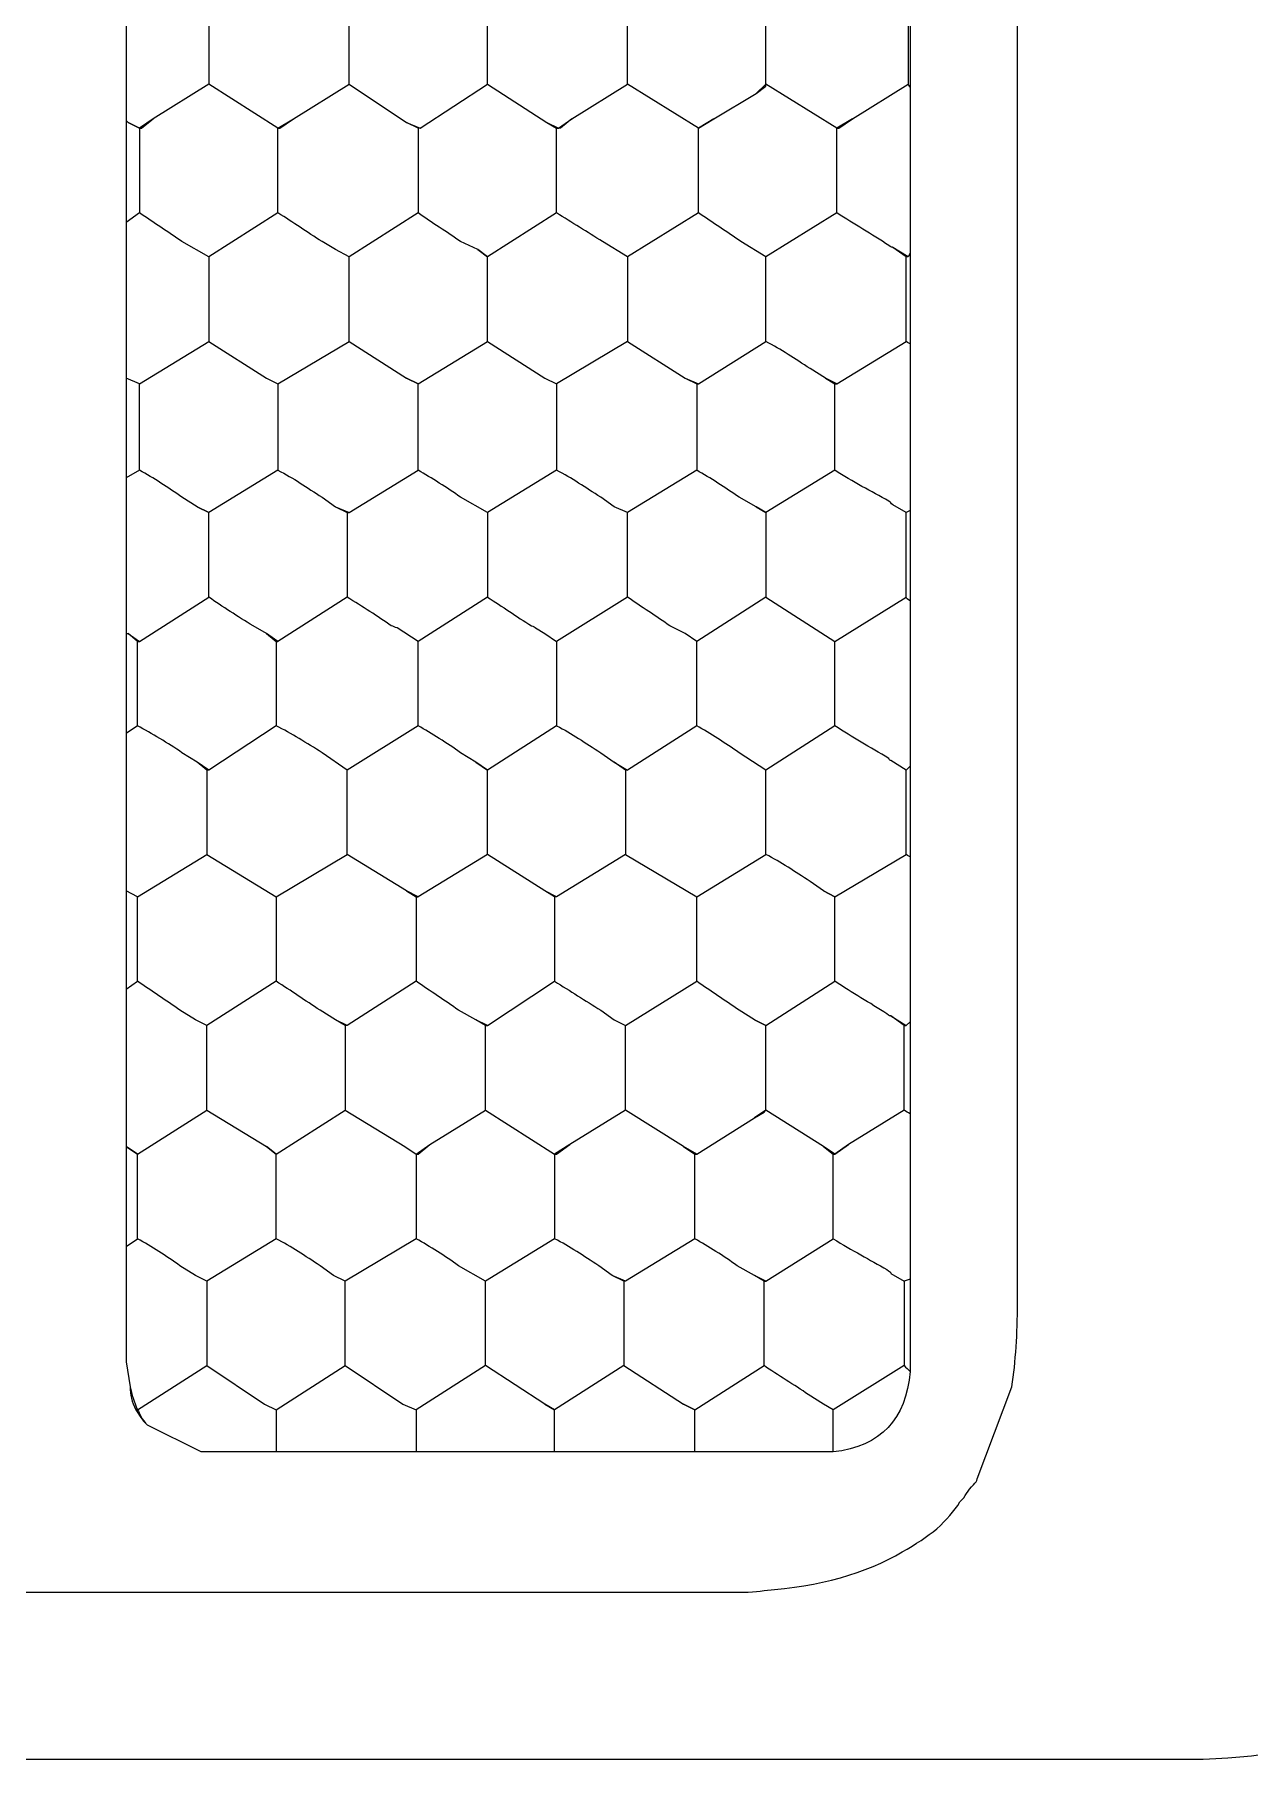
# Model space of a CAD drawing. Header units: metres. Extents: x -47.8 to 47.8, y 0 to 75.9.
# Drawn here: x 19.38 to 25.36, y 28.91 to 37.41 of the extents above; entities that cross this region are included whole.
import ezdxf

# ---------------------------------------------------------------- set-up
doc = ezdxf.new("R2010")
doc.units = ezdxf.units.M
doc.layers.add('ceco.net 240', color=7, linetype='Continuous')

msp = doc.modelspace()

# ---------------------------------------------------------------- linework, layer by layer
at = {"layer": 'ceco.net 240', "lineweight": 18}
for points in [[(20.2374, 37.5788), (20.2374, 37.1629)], [(20.9278, 37.1629), (20.9278, 37.5788)], [(21.6089, 37.1629), (21.6089, 37.5788)], [(22.2993, 37.1629), (22.2993, 37.5788)], [(22.9808, 37.1629), (22.9808, 37.5788)], [(23.6808, 37.5788), (23.6808, 37.1629)], [(20.2374, 37.1629), (19.9625, 36.9922)], [(20.5778, 36.945), (20.2374, 37.1629)], [(20.6536, 36.9922), (20.9278, 37.1629)], [(20.9278, 37.1629), (21.2114, 36.9733)], [(21.2779, 36.945), (21.6089, 37.1629)], [(21.6089, 37.1629), (21.9025, 36.9733)], [(22.0254, 36.9922), (22.2993, 37.1629)], [(22.6493, 36.945), (22.2993, 37.1629)], [(22.9808, 37.1629), (22.9336, 37.1157)], [(22.9336, 37.1157), (22.9808, 37.1529), (22.9808, 37.1629)], [(23.3308, 36.945), (22.9808, 37.1629)], [(23.4066, 36.9922), (23.6808, 37.1629)], [(22.7251, 36.9922), (22.9336, 37.1157)], [(19.8399, 36.9733), (19.8302, 36.9831)], [(19.8964, 36.945), (19.8399, 36.9733)], [(19.8399, 36.9733), (19.8964, 36.945)], [(19.8964, 36.945), (19.906, 36.945), (19.9625, 36.9922)], [(19.9625, 36.9922), (19.8964, 36.945)], [(20.5778, 36.945), (20.6536, 36.9922)], [(20.5778, 36.945), (20.5871, 36.945), (20.6536, 36.9922)], [(21.2114, 36.9733), (21.2779, 36.945)], [(21.2682, 36.945), (21.2114, 36.9733)], [(21.9025, 36.9733), (21.959, 36.945)], [(21.9025, 36.9733), (21.9497, 36.945)], [(22.0254, 36.9922), (21.9686, 36.945), (21.959, 36.945)], [(21.959, 36.945), (22.0254, 36.9922)], [(22.7251, 36.9922), (22.6493, 36.945)], [(22.6493, 36.945), (22.6493, 36.945), (22.7251, 36.9922)], [(23.4066, 36.9922), (23.3308, 36.945)], [(23.3308, 36.945), (23.3404, 36.945), (23.4066, 36.9922)], [(19.8964, 36.945), (19.8964, 36.945)], [(19.8964, 36.945), (19.8964, 36.5283)], [(20.5778, 36.5283), (20.5778, 36.945)], [(21.2779, 36.945), (21.2682, 36.945)], [(21.2682, 36.945), (21.2682, 36.5283)], [(21.9497, 36.945), (21.959, 36.945)], [(21.9497, 36.5283), (21.9497, 36.945)], [(22.6493, 36.5283), (22.6493, 36.945)], [(23.3308, 36.5283), (23.3308, 36.945)], [(19.8964, 36.5283), (19.8302, 36.4811)], [(20.5778, 36.5283), (20.2374, 36.3113)], [(21.2682, 36.5283), (20.9278, 36.3113)], [(21.9497, 36.5283), (21.6089, 36.3113)], [(22.6493, 36.5283), (22.2993, 36.3113)], [(23.3308, 36.5283), (22.9808, 36.3113)], [(23.6808, 36.3113), (23.6054, 36.3587)], [(23.6712, 36.3113), (23.6054, 36.3587)], [(20.2374, 36.3113), (20.2374, 35.8948)], [(20.9278, 36.3113), (20.8613, 36.3487)], [(20.9278, 36.3113), (20.8613, 36.3487)], [(20.9278, 36.3113), (20.9278, 36.3113)], [(20.9278, 35.8948), (20.9278, 36.3113)], [(21.5617, 36.3487), (21.6089, 36.3113)], [(21.6089, 36.3113), (21.5617, 36.3487)], [(21.6089, 36.3113), (21.6089, 36.3113)], [(21.6089, 35.8948), (21.6089, 36.3113)], [(22.2993, 36.3113), (22.2993, 35.8948)], [(22.9808, 35.8948), (22.9808, 36.3113)], [(23.6808, 36.3113), (23.6712, 36.3113)], [(23.6712, 35.8948), (23.6712, 36.3113)], [(23.6905, 36.3304), (23.6808, 36.3113)], [(19.8964, 35.6867), (20.2374, 35.8948)], [(20.2374, 35.8948), (20.521, 35.715)], [(20.5778, 35.6867), (20.9278, 35.8948)], [(20.9278, 35.8948), (21.2114, 35.715)], [(21.2682, 35.6867), (21.6089, 35.8948)], [(21.6089, 35.8948), (21.8928, 35.715), (21.9497, 35.6867)], [(22.2993, 35.8948), (21.9497, 35.6867)], [(22.2993, 35.8948), (22.5832, 35.715)], [(22.6493, 35.6867), (22.9808, 35.8948)], [(23.3308, 35.6867), (23.6712, 35.8948)], [(19.8964, 35.6867), (19.8302, 35.715)], [(19.8964, 35.2611), (19.8964, 35.6867)], [(20.521, 35.715), (20.5778, 35.6867)], [(20.521, 35.715), (20.5778, 35.6867)], [(20.5778, 35.6867), (20.5778, 35.2611)], [(20.5778, 35.6867), (20.5778, 35.6867)], [(21.2682, 35.6867), (21.2114, 35.715)], [(21.2114, 35.715), (21.2682, 35.6867)], [(21.2682, 35.6867), (21.2682, 35.6867)], [(21.2682, 35.2611), (21.2682, 35.6867)], [(21.9497, 35.6867), (21.9497, 35.2611)], [(22.5832, 35.715), (22.6493, 35.6867)], [(22.5832, 35.715), (22.6404, 35.6867)], [(22.6404, 35.6867), (22.6404, 35.2611)], [(22.6404, 35.6867), (22.6493, 35.6867)], [(23.2739, 35.715), (23.3211, 35.6867)], [(23.3308, 35.6867), (23.2739, 35.715)], [(23.3211, 35.2611), (23.3211, 35.6867)], [(23.3211, 35.6867), (23.3308, 35.6867)], [(19.8964, 35.2611), (19.8302, 35.223)], [(20.5778, 35.2611), (20.2374, 35.0532)], [(20.9278, 35.0532), (21.2682, 35.2611)], [(21.9497, 35.2611), (21.6089, 35.0532)], [(22.6404, 35.2611), (22.2993, 35.0532)], [(23.3211, 35.2611), (22.9808, 35.0532)], [(23.6712, 35.0532), (23.6054, 35.0904)], [(23.6712, 35.0532), (23.6054, 35.0904)], [(20.2374, 35.0532), (20.1802, 35.0812)], [(20.1802, 35.0812), (20.2374, 35.0532)], [(20.2374, 34.6365), (20.2374, 35.0532)], [(20.2374, 35.0532), (20.2374, 35.0532)], [(20.8613, 35.0812), (20.9278, 35.0532)], [(20.8613, 35.0812), (20.9182, 35.0532)], [(20.9182, 35.0532), (20.9182, 34.6365)], [(20.9182, 35.0532), (20.9278, 35.0532)], [(21.6089, 35.0532), (21.6089, 34.6365)], [(22.2993, 35.0532), (22.2332, 35.0812)], [(22.2993, 35.0532), (22.2332, 35.0812)], [(22.2993, 34.6365), (22.2993, 35.0532)], [(22.2993, 35.0532), (22.2993, 35.0532)], [(22.9808, 35.0532), (22.9336, 35.0812)], [(22.9336, 35.0812), (22.9808, 35.0532)], [(22.9808, 35.0532), (22.9808, 34.6365)], [(22.9808, 35.0532), (22.9808, 35.0532)], [(23.6905, 35.0621), (23.6712, 35.0532)], [(23.6712, 35.0532), (23.6712, 35.0532)], [(23.6712, 34.6365), (23.6712, 35.0532)], [(19.8964, 34.4186), (20.2374, 34.6365)], [(20.9182, 34.6365), (20.5778, 34.4186)], [(21.6089, 34.6365), (21.2682, 34.4186)], [(22.2993, 34.6365), (21.9497, 34.4186)], [(22.9808, 34.6365), (22.6404, 34.4186)], [(22.9808, 34.6365), (23.3211, 34.4186)], [(23.3211, 34.4186), (23.6712, 34.6365)], [(19.8302, 34.4566), (19.8399, 34.4566)], [(19.8867, 34.4186), (19.8399, 34.4566)], [(19.8399, 34.4566), (19.8964, 34.4186)], [(19.8867, 34.4186), (19.8964, 34.4186)], [(19.8867, 34.0027), (19.8867, 34.4186)], [(20.521, 34.4566), (20.5682, 34.4186)], [(20.5778, 34.4186), (20.521, 34.4566)], [(20.5682, 34.4186), (20.5778, 34.4186)], [(20.5682, 34.4186), (20.5682, 34.0027)], [(21.2682, 34.0027), (21.2682, 34.4186)], [(21.8928, 34.4566), (21.9497, 34.4186)], [(21.8928, 34.4566), (21.9497, 34.4186)], [(21.9497, 34.4186), (21.9497, 34.4186)], [(21.9497, 34.4186), (21.9497, 34.0027)], [(22.6404, 34.4186), (22.5832, 34.4566)], [(22.6404, 34.4186), (22.5832, 34.4566)], [(22.6404, 34.0027), (22.6404, 34.4186)], [(22.6404, 34.4186), (22.6404, 34.4186)], [(23.3211, 34.0027), (23.3211, 34.4186)], [(19.8867, 34.0027), (19.8302, 33.9647)], [(20.5682, 34.0027), (20.2374, 33.7848)], [(21.2682, 34.0027), (20.9182, 33.7848)], [(21.9497, 34.0027), (21.6089, 33.7848)], [(22.6404, 34.0027), (22.2993, 33.7848)], [(23.3211, 34.0027), (22.9808, 33.7848)], [(20.2278, 33.7848), (20.1802, 33.8229)], [(20.2374, 33.7848), (20.1802, 33.8229)], [(21.5524, 33.8229), (21.6089, 33.7848)], [(21.6089, 33.7848), (21.5524, 33.8229)], [(22.29, 33.7848), (22.2332, 33.8229)], [(22.2332, 33.8229), (22.2993, 33.7848)], [(20.2278, 33.7848), (20.2278, 33.369)], [(20.2374, 33.7848), (20.2278, 33.7848)], [(20.9182, 33.369), (20.9182, 33.7848)], [(21.6089, 33.7848), (21.6089, 33.7848)], [(21.6089, 33.369), (21.6089, 33.7848)], [(22.29, 33.7848), (22.29, 33.369)], [(22.2993, 33.7848), (22.29, 33.7848)], [(22.9808, 33.369), (22.9808, 33.7848)], [(23.6712, 33.7848), (23.6905, 33.804)], [(23.6712, 33.369), (23.6712, 33.7848)], [(19.8867, 33.1602), (20.2278, 33.369)], [(20.2278, 33.369), (20.5682, 33.1602)], [(20.5682, 33.1602), (20.9182, 33.369)], [(21.2114, 33.1894), (20.9182, 33.369)], [(21.6089, 33.369), (21.2682, 33.1602)], [(21.8928, 33.1894), (21.6089, 33.369)], [(22.29, 33.369), (21.9497, 33.1602)], [(22.29, 33.369), (22.6404, 33.1602)], [(22.6404, 33.1602), (22.9808, 33.369)], [(23.3211, 33.1602), (23.6712, 33.369)], [(19.8867, 33.1602), (19.8302, 33.1894)], [(19.8867, 32.7444), (19.8867, 33.1602)], [(20.5682, 33.1602), (20.5682, 32.7444)], [(21.2114, 33.1894), (21.2589, 33.1602)], [(21.2682, 33.1602), (21.2114, 33.1894)], [(21.2589, 33.1602), (21.2682, 33.1602)], [(21.2589, 33.1602), (21.2589, 32.7444)], [(21.94, 33.1602), (21.8928, 33.1894)], [(21.9497, 33.1602), (21.8928, 33.1894)], [(21.9497, 33.1602), (21.94, 33.1602)], [(21.94, 33.1602), (21.94, 32.7444)], [(22.6404, 32.7444), (22.6404, 33.1602)], [(23.2646, 33.1894), (23.3211, 33.1602)], [(23.3211, 33.1602), (23.2646, 33.1894)], [(23.3211, 33.1602), (23.3211, 33.1602)], [(23.3211, 32.7444), (23.3211, 33.1602)], [(19.8302, 32.7064), (19.8867, 32.7444)], [(20.5682, 32.7444), (20.2278, 32.5265)], [(21.2589, 32.7444), (20.9182, 32.5265)], [(21.6089, 32.5265), (21.94, 32.7444)], [(22.29, 32.5265), (22.6404, 32.7444)], [(22.9808, 32.5265), (23.3211, 32.7444)], [(20.9182, 32.5265), (20.8613, 32.5548)], [(20.9085, 32.5265), (20.8613, 32.5548)], [(21.5996, 32.5265), (21.5524, 32.5548)], [(21.6089, 32.5265), (21.5524, 32.5548)], [(22.9808, 32.5265), (22.9243, 32.5548)], [(22.9243, 32.5548), (22.9808, 32.5265)], [(23.5961, 32.5737), (23.6712, 32.5265)], [(23.6622, 32.5265), (23.5961, 32.5737)], [(23.6712, 32.5265), (23.6905, 32.5456)], [(20.2278, 32.1107), (20.2278, 32.5265)], [(20.9182, 32.5265), (20.9085, 32.5265)], [(20.9085, 32.5265), (20.9085, 32.1107)], [(21.5996, 32.5265), (21.6089, 32.5265)], [(21.5996, 32.1107), (21.5996, 32.5265)], [(22.29, 32.1107), (22.29, 32.5265)], [(22.9808, 32.5265), (22.9808, 32.5265)], [(22.9808, 32.1107), (22.9808, 32.5265)], [(23.6622, 32.5265), (23.6712, 32.5265)], [(23.6622, 32.1107), (23.6622, 32.5265)], [(19.8867, 31.893), (20.2278, 32.1107)], [(20.2278, 32.1107), (20.521, 31.931)], [(20.5682, 31.893), (20.9085, 32.1107)], [(20.9085, 32.1107), (21.2024, 31.931)], [(21.3251, 31.9402), (21.5996, 32.1107)], [(21.5996, 32.1107), (21.94, 31.893)], [(22.29, 32.1107), (22.0158, 31.9402)], [(22.5742, 31.931), (22.29, 32.1107)], [(22.9808, 32.1107), (22.9243, 32.0726)], [(22.9243, 32.0726), (22.9715, 32.1007), (22.9808, 32.1107)], [(23.2646, 31.931), (22.9808, 32.1107)], [(23.6622, 32.1107), (23.3876, 31.9402)], [(22.6404, 31.893), (22.9243, 32.0726)], [(21.2589, 31.893), (21.3251, 31.9402)], [(21.2589, 31.893), (21.2682, 31.893), (21.3251, 31.9402)], [(21.94, 31.893), (21.9497, 31.893), (22.0158, 31.9402)], [(22.0158, 31.9402), (21.94, 31.893)], [(23.3876, 31.9402), (23.3211, 31.893)], [(23.3211, 31.893), (23.3211, 31.893), (23.3876, 31.9402)], [(19.8867, 31.893), (19.8867, 31.893)], [(19.8867, 31.4763), (19.8867, 31.893)], [(20.5682, 31.893), (20.521, 31.931)], [(20.521, 31.931), (20.5682, 31.893)], [(20.5682, 31.893), (20.5682, 31.893)], [(20.5682, 31.4763), (20.5682, 31.893)], [(21.2024, 31.931), (21.2589, 31.893)], [(21.2024, 31.931), (21.2589, 31.893)], [(21.2589, 31.893), (21.2589, 31.893)], [(21.2589, 31.893), (21.2589, 31.4763)], [(21.94, 31.893), (21.94, 31.4763)], [(22.5742, 31.931), (22.6307, 31.893)], [(22.6404, 31.893), (22.5742, 31.931)], [(22.6307, 31.893), (22.6404, 31.893)], [(22.6307, 31.4763), (22.6307, 31.893)], [(23.2646, 31.931), (23.3118, 31.893)], [(23.3211, 31.893), (23.2646, 31.931)], [(23.3118, 31.893), (23.3211, 31.893)], [(23.3118, 31.4763), (23.3118, 31.893)], [(19.8302, 31.4389), (19.8867, 31.4763)], [(20.5682, 31.4763), (20.2278, 31.2684)], [(21.2589, 31.4763), (20.9085, 31.2684)], [(21.94, 31.4763), (21.5996, 31.2684)], [(22.6307, 31.4763), (22.29, 31.2684)], [(22.9808, 31.2684), (23.3118, 31.4763)], [(20.2278, 31.2684), (20.1709, 31.2965)], [(20.2278, 31.2684), (20.1709, 31.2965)], [(20.2278, 31.2684), (20.2278, 31.2684)], [(20.2278, 31.2684), (20.2278, 30.8526)], [(20.9085, 31.2684), (20.852, 31.2965)], [(20.9085, 31.2684), (20.852, 31.2965)], [(20.9085, 31.2684), (20.9085, 31.2684)], [(20.9085, 30.8526), (20.9085, 31.2684)], [(21.5996, 30.8526), (21.5996, 31.2684)], [(22.29, 31.2684), (22.2242, 31.2965)], [(22.2807, 31.2684), (22.2242, 31.2965)], [(22.29, 31.2684), (22.2807, 31.2684)], [(22.2807, 31.2684), (22.2807, 30.8526)], [(22.9715, 31.2684), (22.9243, 31.2965)], [(22.9808, 31.2684), (22.9243, 31.2965)], [(22.9715, 31.2684), (22.9808, 31.2684)], [(22.9715, 30.8526), (22.9715, 31.2684)], [(23.6905, 31.2773), (23.6622, 31.2684)], [(23.6622, 31.2684), (23.6622, 30.8526)], [(19.8867, 30.6347), (20.2278, 30.8526)], [(20.2278, 30.8526), (20.5113, 30.6627)], [(20.5682, 30.6347), (20.9085, 30.8526)], [(20.9085, 30.8526), (21.1928, 30.6627), (21.2589, 30.6347)], [(21.5996, 30.8526), (21.2589, 30.6347)], [(21.8928, 30.6627), (21.5996, 30.8526)], [(22.2807, 30.8526), (21.94, 30.6347)], [(22.2807, 30.8526), (22.5742, 30.6627)], [(22.6307, 30.6347), (22.9715, 30.8526)], [(23.6622, 30.8526), (23.3118, 30.6347)], [(19.8867, 30.6347), (19.8778, 30.6347)], [(19.8778, 30.6347), (19.8867, 30.6347)], [(20.5113, 30.6627), (20.5682, 30.6347)], [(20.5113, 30.6627), (20.5682, 30.6347)], [(20.5682, 30.6347), (20.5682, 30.4267)], [(20.5682, 30.6347), (20.5682, 30.6347)], [(21.2589, 30.6347), (21.2589, 30.4267)], [(21.8928, 30.6627), (21.94, 30.6347)], [(21.94, 30.6347), (21.8928, 30.6627)], [(21.94, 30.4267), (21.94, 30.6347)], [(21.94, 30.6347), (21.94, 30.6347)], [(22.5742, 30.6627), (22.6307, 30.6347)], [(22.6307, 30.6347), (22.5742, 30.6627)], [(22.6307, 30.4267), (22.6307, 30.6347)], [(22.6307, 30.6347), (22.6307, 30.6347)], [(23.3118, 30.4267), (23.3118, 30.6347)]]:
    msp.add_lwpolyline(points, dxfattribs=at)
for points, knots in [([(18.6189, 29.7358), (18.6189, 29.7358), (22.8009, 29.7358), (22.8009, 29.7358), (22.8674, 29.7358), (22.9243, 29.7358), (22.9715, 29.745), (23.246, 29.7639), (23.4727, 29.8302), (23.6526, 29.9346), (23.7191, 29.972), (23.7756, 30.0101), (23.8227, 30.0481), (23.8699, 30.0953), (23.9078, 30.1334), (23.9364, 30.1806), (23.965, 30.2088), (23.974, 30.2369), (24.0026, 30.2652), (24.0122, 30.2752), (24.0215, 30.2841), (24.0215, 30.2941), (24.0215, 30.2941), (24.1921, 30.7482), (24.1921, 30.7482), (24.211, 30.8706), (24.22, 31.0131), (24.22, 31.1549), (24.22, 31.1549), (24.22, 43.3119), (24.22, 43.3119), (24.22, 43.331), (24.22, 43.3409), (24.22, 43.36), (24.22, 43.36), (24.1921, 43.6814), (24.1921, 43.6814), (24.1921, 43.6905), (24.1921, 43.6905), (24.1921, 43.6905), (24.1921, 43.7003), (24.1921, 43.7095), (24.1921, 43.7095), (24.1921, 43.7195), (24.1921, 43.7195), (24.1921, 43.7195), (24.1824, 43.7286), (24.1824, 43.7377), (24.1824, 43.7377), (24.1728, 43.7758), (24.1635, 43.8139), (24.1635, 43.8519), (24.1538, 43.8519), (24.1538, 43.8611), (24.1538, 43.8611), (24.1538, 43.8702), (24.1538, 43.8802), (24.1538, 43.8802), (24.1445, 43.8893), (24.1445, 43.8991), (24.1445, 43.8991), (24.1445, 43.9083), (24.1445, 43.9083), (24.1445, 43.9083), (24.1352, 43.9274), (24.1256, 43.9274), (24.1256, 43.9463), (24.1163, 43.9937), (24.097, 44.0318), (24.0687, 44.069), (24.0594, 44.0972), (24.0498, 44.1162), (24.0312, 44.1453), (23.9171, 44.3532), (23.7377, 44.5139), (23.501, 44.6083), (23.3594, 44.6655), (23.2078, 44.7027), (23.028, 44.7218), (23.0187, 44.7218), (23.009, 44.7218), (22.9904, 44.7218), (22.9336, 44.7218), (22.8674, 44.7218), (22.8009, 44.7218), (22.8009, 44.7218), (18.6189, 44.7218), (18.6189, 44.7218)], [0, 0, 0, 0, 1, 1, 1, 2, 2, 2, 3, 3, 3, 4, 4, 4, 5, 5, 5, 6, 6, 6, 7, 7, 7, 8, 8, 8, 9, 9, 9, 10, 10, 10, 11, 11, 11, 12, 12, 12, 13, 13, 13, 14, 14, 14, 15, 15, 15, 16, 16, 16, 17, 17, 17, 18, 18, 18, 19, 19, 19, 20, 20, 20, 21, 21, 21, 22, 22, 22, 23, 23, 23, 24, 24, 24, 25, 25, 25, 26, 26, 26, 27, 27, 27, 28, 28, 28, 29, 29, 29, 29]), ([(20.2939, 43.6714), (20.2939, 43.6714), (20.9468, 43.6714), (20.9468, 43.6714), (20.9468, 43.6714), (21.6282, 43.6714), (21.6282, 43.6714), (21.6282, 43.6714), (22.3186, 43.6714), (22.3186, 43.6714), (22.3186, 43.6714), (23.009, 43.6714), (23.009, 43.6714), (23.009, 43.6714), (23.2174, 43.6714), (23.2174, 43.6714), (23.4445, 43.6714), (23.5864, 43.596), (23.6433, 43.4352), (23.6808, 43.3691), (23.6905, 43.2937), (23.6905, 43.1984), (23.6905, 43.1984), (23.6905, 42.631), (23.6905, 42.631), (23.6905, 42.631), (23.6905, 42.2052), (23.6905, 42.2052), (23.6905, 42.2052), (23.6905, 41.3635), (23.6905, 41.3635), (23.6905, 41.3635), (23.6905, 40.9377), (23.6905, 40.9377), (23.6905, 40.9377), (23.6905, 40.0954), (23.6905, 40.0954), (23.6905, 40.0954), (23.6905, 39.6696), (23.6905, 39.6696), (23.6905, 39.6696), (23.6905, 38.8471), (23.6905, 38.8471), (23.6905, 38.8471), (23.6905, 38.4113), (23.6905, 38.4113), (23.6905, 38.4113), (23.6905, 37.5887), (23.6905, 37.5887), (23.6905, 37.5887), (23.6905, 37.144), (23.6905, 37.144), (23.6905, 37.144), (23.6905, 36.3304), (23.6905, 36.3304), (23.6905, 36.3304), (23.6905, 35.8857), (23.6905, 35.8857), (23.6905, 35.8857), (23.6905, 35.0621), (23.6905, 35.0621), (23.6905, 35.0621), (23.6905, 34.6174), (23.6905, 34.6174), (23.6905, 34.6174), (23.6905, 33.804), (23.6905, 33.804), (23.6905, 33.804), (23.6905, 33.359), (23.6905, 33.359), (23.6905, 33.359), (23.6905, 32.5456), (23.6905, 32.5456), (23.6905, 32.5456), (23.6905, 32.0918), (23.6905, 32.0918), (23.6905, 32.0918), (23.6905, 31.2773), (23.6905, 31.2773), (23.6905, 31.2773), (23.6905, 30.8998), (23.6905, 30.8998), (23.6905, 30.8706), (23.6905, 30.8526), (23.6905, 30.8234), (23.6712, 30.5875), (23.5482, 30.4548), (23.3118, 30.4267), (23.2836, 30.4267), (23.255, 30.4267), (23.2174, 30.4267), (23.2174, 30.4267), (22.6307, 30.4267), (22.6307, 30.4267), (22.6307, 30.4267), (21.94, 30.4267), (21.94, 30.4267), (21.94, 30.4267), (21.2589, 30.4267), (21.2589, 30.4267), (21.2589, 30.4267), (20.5682, 30.4267), (20.5682, 30.4267), (20.5682, 30.4267), (20.3036, 30.4267), (20.3036, 30.4267), (20.2939, 30.4267), (20.2939, 30.4267), (20.2939, 30.4267), (20.2846, 30.4267), (20.2846, 30.4267), (20.2846, 30.4267), (20.2846, 30.4267), (20.2846, 30.4267), (20.275, 30.4267), (20.275, 30.4267), (20.275, 30.4267), (20.2653, 30.4267), (20.2374, 30.4267), (20.2278, 30.4267), (20.1992, 30.4267), (20.1992, 30.4267), (20.1992, 30.4267), (20.1992, 30.4267), (20.1992, 30.4267), (19.9346, 30.5583), (19.9346, 30.5583)], [0, 0, 0, 0, 1, 1, 1, 2, 2, 2, 3, 3, 3, 4, 4, 4, 5, 5, 5, 6, 6, 6, 7, 7, 7, 8, 8, 8, 9, 9, 9, 10, 10, 10, 11, 11, 11, 12, 12, 12, 13, 13, 13, 14, 14, 14, 15, 15, 15, 16, 16, 16, 17, 17, 17, 18, 18, 18, 19, 19, 19, 20, 20, 20, 21, 21, 21, 22, 22, 22, 23, 23, 23, 24, 24, 24, 25, 25, 25, 26, 26, 26, 27, 27, 27, 28, 28, 28, 29, 29, 29, 30, 30, 30, 31, 31, 31, 32, 32, 32, 33, 33, 33, 34, 34, 34, 35, 35, 35, 36, 36, 36, 37, 37, 37, 38, 38, 38, 39, 39, 39, 40, 40, 40, 41, 41, 41, 42, 42, 42, 42]), ([(20.152, 43.6531), (20.152, 43.6531), (19.9346, 43.5298), (19.9346, 43.5298), (19.9346, 43.5298), (19.9346, 43.5298), (19.925, 43.5207), (19.9157, 43.5207), (19.9157, 43.5207), (19.9157, 43.5107), (19.8867, 43.4544), (19.8588, 43.3972), (19.8492, 43.3219), (19.8399, 43.3219), (19.8399, 43.3119), (19.8399, 43.3119), (19.8399, 43.3119), (19.8399, 43.3028), (19.8399, 43.2937), (19.8399, 43.2647), (19.8302, 43.2365), (19.8302, 43.1984), (19.8302, 43.1984), (19.8302, 42.7917), (19.8302, 42.7917), (19.8302, 42.7917), (19.8302, 42.0353), (19.8302, 42.0353), (19.8302, 42.0353), (19.8302, 41.5243), (19.8302, 41.5243), (19.8302, 41.5243), (19.8302, 40.7772), (19.8302, 40.7772), (19.8302, 40.7772), (19.8302, 40.2659), (19.8302, 40.2659), (19.8302, 40.2659), (19.8302, 39.5089), (19.8302, 39.5089), (19.8302, 39.5089), (19.8302, 39.0078), (19.8302, 39.0078), (19.8302, 39.0078), (19.8302, 38.2506), (19.8302, 38.2506), (19.8302, 38.2506), (19.8302, 37.7495), (19.8302, 37.7495), (19.8302, 37.7495), (19.8302, 36.9831), (19.8302, 36.9831), (19.8302, 36.9831), (19.8302, 36.4811), (19.8302, 36.4811), (19.8302, 36.4811), (19.8302, 35.715), (19.8302, 35.715), (19.8302, 35.715), (19.8302, 35.223), (19.8302, 35.223), (19.8302, 35.223), (19.8302, 34.4566), (19.8302, 34.4566), (19.8302, 34.4566), (19.8302, 33.9647), (19.8302, 33.9647), (19.8302, 33.9647), (19.8302, 33.1894), (19.8302, 33.1894), (19.8302, 33.1894), (19.8302, 32.7064), (19.8302, 32.7064), (19.8302, 32.7064), (19.8302, 31.931), (19.8302, 31.931), (19.8302, 31.931), (19.8302, 31.4389), (19.8302, 31.4389), (19.8302, 31.4389), (19.8302, 30.8998), (19.8302, 30.8998), (19.8302, 30.8898), (19.8302, 30.8806), (19.8302, 30.8706), (19.8302, 30.8706), (19.8302, 30.8706), (19.8302, 30.8706), (19.8302, 30.8706), (19.8492, 30.7482), (19.8492, 30.7482)], [0, 0, 0, 0, 1, 1, 1, 2, 2, 2, 3, 3, 3, 4, 4, 4, 5, 5, 5, 6, 6, 6, 7, 7, 7, 8, 8, 8, 9, 9, 9, 10, 10, 10, 11, 11, 11, 12, 12, 12, 13, 13, 13, 14, 14, 14, 15, 15, 15, 16, 16, 16, 17, 17, 17, 18, 18, 18, 19, 19, 19, 20, 20, 20, 21, 21, 21, 22, 22, 22, 23, 23, 23, 24, 24, 24, 25, 25, 25, 26, 26, 26, 27, 27, 27, 28, 28, 28, 29, 29, 29, 30, 30, 30, 30]), ([(20.2374, 36.3113), (20.2374, 36.3113), (20.1048, 36.3868), (20.1048, 36.3868), (20.0383, 36.434), (19.9625, 36.4811), (19.8964, 36.5283)], [0, 0, 0, 0, 1, 1, 1, 2, 2, 2, 2]), ([(20.8613, 36.3487), (20.8613, 36.3487), (20.7952, 36.3868), (20.7952, 36.3868), (20.7198, 36.434), (20.6536, 36.4811), (20.5778, 36.5283)], [0, 0, 0, 0, 1, 1, 1, 2, 2, 2, 2]), ([(21.5617, 36.3487), (21.5617, 36.3487), (21.4766, 36.3868), (21.4766, 36.3868), (21.4101, 36.434), (21.3344, 36.4811), (21.2682, 36.5283)], [0, 0, 0, 0, 1, 1, 1, 2, 2, 2, 2]), ([(22.2993, 36.3113), (22.2993, 36.3113), (22.1763, 36.3868), (22.1763, 36.3868), (22.1012, 36.434), (22.0254, 36.4811), (21.9497, 36.5283)], [0, 0, 0, 0, 1, 1, 1, 2, 2, 2, 2]), ([(22.9808, 36.3113), (22.9808, 36.3113), (22.8578, 36.3868), (22.8578, 36.3868), (22.7916, 36.434), (22.7158, 36.4811), (22.6493, 36.5283)], [0, 0, 0, 0, 1, 1, 1, 2, 2, 2, 2]), ([(23.6054, 36.3587), (23.6054, 36.3587), (23.5961, 36.3587), (23.5864, 36.3678), (23.501, 36.4248), (23.4162, 36.472), (23.3308, 36.5283)], [0, 0, 0, 0, 1, 1, 1, 2, 2, 2, 2]), ([(23.2739, 35.715), (23.2739, 35.715), (23.1982, 35.7622), (23.1982, 35.7622), (23.1231, 35.8094), (23.0566, 35.8566), (22.9808, 35.8948)], [0, 0, 0, 0, 1, 1, 1, 2, 2, 2, 2]), ([(20.1802, 35.0812), (20.1802, 35.0812), (20.1048, 35.1284), (20.1048, 35.1284), (20.0383, 35.1756), (19.9625, 35.223), (19.8964, 35.2611)], [0, 0, 0, 0, 1, 1, 1, 2, 2, 2, 2]), ([(20.5778, 35.2611), (20.6536, 35.223), (20.7198, 35.1756), (20.7952, 35.1284), (20.7952, 35.1284), (20.8613, 35.0812), (20.8613, 35.0812)], [0, 0, 0, 0, 1, 1, 1, 2, 2, 2, 2]), ([(21.6089, 35.0532), (21.6089, 35.0532), (21.4766, 35.1284), (21.4766, 35.1284), (21.4101, 35.1756), (21.3344, 35.223), (21.2682, 35.2611)], [0, 0, 0, 0, 1, 1, 1, 2, 2, 2, 2]), ([(22.2332, 35.0812), (22.2332, 35.0812), (22.1674, 35.1284), (22.1674, 35.1284), (22.0916, 35.1756), (22.0254, 35.223), (21.9497, 35.2611)], [0, 0, 0, 0, 1, 1, 1, 2, 2, 2, 2]), ([(22.9336, 35.0812), (22.9336, 35.0812), (22.8485, 35.1284), (22.8485, 35.1284), (22.782, 35.1756), (22.7065, 35.223), (22.6404, 35.2611)], [0, 0, 0, 0, 1, 1, 1, 2, 2, 2, 2]), ([(23.6054, 35.0904), (23.5961, 35.1004), (23.5961, 35.1004), (23.5864, 35.1095), (23.501, 35.1567), (23.4066, 35.2039), (23.3211, 35.2611)], [0, 0, 0, 0, 1, 1, 1, 2, 2, 2, 2]), ([(20.521, 34.4566), (20.521, 34.4566), (20.4548, 34.4947), (20.4548, 34.4947), (20.379, 34.5419), (20.3036, 34.5893), (20.2374, 34.6365)], [0, 0, 0, 0, 1, 1, 1, 2, 2, 2, 2]), ([(21.2682, 34.4186), (21.2682, 34.4186), (21.1642, 34.4849), (21.1642, 34.4849), (21.1549, 34.4849), (21.1452, 34.4947), (21.1359, 34.4947), (21.0698, 34.5419), (20.994, 34.5893), (20.9182, 34.6365)], [0, 0, 0, 0, 1, 1, 1, 2, 2, 2, 3, 3, 3, 3]), ([(21.6089, 34.6365), (21.6844, 34.5893), (21.7509, 34.5419), (21.8267, 34.4947), (21.836, 34.4947), (21.8456, 34.4849), (21.8456, 34.4849), (21.8456, 34.4849), (21.8928, 34.4566), (21.8928, 34.4566)], [0, 0, 0, 0, 1, 1, 1, 2, 2, 2, 3, 3, 3, 3]), ([(22.5832, 34.4566), (22.5832, 34.4566), (22.5078, 34.4947), (22.5078, 34.4947), (22.4416, 34.5419), (22.3658, 34.5893), (22.2993, 34.6365)], [0, 0, 0, 0, 1, 1, 1, 2, 2, 2, 2]), ([(20.1802, 33.8229), (20.1802, 33.8229), (20.1048, 33.8701), (20.1048, 33.8701), (20.0383, 33.9175), (19.9532, 33.9647), (19.8867, 34.0027)], [0, 0, 0, 0, 1, 1, 1, 2, 2, 2, 2]), ([(20.9182, 33.7848), (20.9182, 33.7848), (20.7952, 33.8701), (20.7952, 33.8701), (20.7198, 33.9175), (20.644, 33.9647), (20.5682, 34.0027)], [0, 0, 0, 0, 1, 1, 1, 2, 2, 2, 2]), ([(21.5524, 33.8229), (21.5524, 33.8229), (21.4766, 33.8701), (21.4766, 33.8701), (21.4101, 33.9175), (21.3344, 33.9647), (21.2682, 34.0027)], [0, 0, 0, 0, 1, 1, 1, 2, 2, 2, 2]), ([(21.9497, 34.0027), (22.0254, 33.9647), (22.0916, 33.9175), (22.1674, 33.8701), (22.1674, 33.8701), (22.2332, 33.8229), (22.2332, 33.8229)], [0, 0, 0, 0, 1, 1, 1, 2, 2, 2, 2]), ([(22.9808, 33.7848), (22.9808, 33.7848), (22.8485, 33.8701), (22.8485, 33.8701), (22.782, 33.9175), (22.7065, 33.9647), (22.6404, 34.0027)], [0, 0, 0, 0, 1, 1, 1, 2, 2, 2, 2]), ([(23.6712, 33.7848), (23.6712, 33.7848), (23.5961, 33.832), (23.5961, 33.832), (23.5961, 33.832), (23.5864, 33.832), (23.5864, 33.842), (23.4917, 33.8984), (23.4066, 33.9456), (23.3211, 34.0027)], [0, 0, 0, 0, 1, 1, 1, 2, 2, 2, 3, 3, 3, 3]), ([(23.2646, 33.1894), (23.2646, 33.1894), (23.1982, 33.2366), (23.1982, 33.2366), (23.1231, 33.2838), (23.0566, 33.331), (22.9808, 33.369)], [0, 0, 0, 0, 1, 1, 1, 2, 2, 2, 2]), ([(20.2278, 32.5265), (20.2278, 32.5265), (20.1709, 32.5548), (20.1709, 32.5548), (20.1709, 32.5548), (20.0952, 32.602), (20.0952, 32.602), (20.029, 32.65), (19.9532, 32.6972), (19.8867, 32.7444)], [0, 0, 0, 0, 1, 1, 1, 2, 2, 2, 3, 3, 3, 3]), ([(20.8613, 32.5548), (20.8613, 32.5548), (20.7856, 32.602), (20.7856, 32.602), (20.7104, 32.65), (20.644, 32.6972), (20.5682, 32.7444)], [0, 0, 0, 0, 1, 1, 1, 2, 2, 2, 2]), ([(21.5524, 32.5548), (21.5524, 32.5548), (21.467, 32.602), (21.467, 32.602), (21.4008, 32.65), (21.3251, 32.6972), (21.2589, 32.7444)], [0, 0, 0, 0, 1, 1, 1, 2, 2, 2, 2]), ([(21.94, 32.7444), (22.0158, 32.6972), (22.0916, 32.65), (22.1674, 32.602), (22.1674, 32.602), (22.2332, 32.5548), (22.2332, 32.5548), (22.2332, 32.5548), (22.29, 32.5265), (22.29, 32.5265)], [0, 0, 0, 0, 1, 1, 1, 2, 2, 2, 3, 3, 3, 3]), ([(22.9243, 32.5548), (22.9243, 32.5548), (22.8485, 32.602), (22.8485, 32.602), (22.782, 32.65), (22.7065, 32.6972), (22.6404, 32.7444)], [0, 0, 0, 0, 1, 1, 1, 2, 2, 2, 2]), ([(23.5961, 32.5737), (23.5961, 32.5737), (23.5864, 32.5737), (23.5768, 32.5837), (23.4917, 32.64), (23.4066, 32.6872), (23.3211, 32.7444)], [0, 0, 0, 0, 1, 1, 1, 2, 2, 2, 2]), ([(19.8867, 31.893), (19.8867, 31.893), (19.8302, 31.931), (19.8302, 31.931), (19.8302, 31.931), (19.8867, 31.893), (19.8867, 31.893)], [0, 0, 0, 0, 1, 1, 1, 2, 2, 2, 2]), ([(20.1709, 31.2965), (20.1709, 31.2965), (20.0952, 31.3437), (20.0952, 31.3437), (20.029, 31.3917), (19.9532, 31.4389), (19.8867, 31.4763)], [0, 0, 0, 0, 1, 1, 1, 2, 2, 2, 2]), ([(20.852, 31.2965), (20.852, 31.2965), (20.7856, 31.3437), (20.7856, 31.3437), (20.7104, 31.3917), (20.644, 31.4389), (20.5682, 31.4763)], [0, 0, 0, 0, 1, 1, 1, 2, 2, 2, 2]), ([(21.5996, 31.2684), (21.5996, 31.2684), (21.467, 31.3437), (21.467, 31.3437), (21.4008, 31.3917), (21.3251, 31.4389), (21.2589, 31.4763)], [0, 0, 0, 0, 1, 1, 1, 2, 2, 2, 2]), ([(22.2242, 31.2965), (22.2242, 31.2965), (22.1577, 31.3437), (22.1577, 31.3437), (22.0819, 31.3917), (22.0158, 31.4389), (21.94, 31.4763)], [0, 0, 0, 0, 1, 1, 1, 2, 2, 2, 2]), ([(22.9243, 31.2965), (22.9243, 31.2965), (22.8388, 31.3437), (22.8388, 31.3437), (22.7727, 31.3917), (22.6972, 31.4389), (22.6307, 31.4763)], [0, 0, 0, 0, 1, 1, 1, 2, 2, 2, 2]), ([(23.3118, 31.4763), (23.4066, 31.42), (23.4917, 31.3728), (23.5768, 31.3254), (23.5864, 31.3156), (23.5961, 31.3156), (23.5961, 31.3064), (23.5961, 31.3064), (23.6622, 31.2684), (23.6622, 31.2684)], [0, 0, 0, 0, 1, 1, 1, 2, 2, 2, 3, 3, 3, 3]), ([(23.3118, 30.6347), (23.3118, 30.6347), (23.2646, 30.6627), (23.2646, 30.6627), (23.2646, 30.6627), (23.1892, 30.7099), (23.1892, 30.7099), (23.1231, 30.7571), (23.0376, 30.8043), (22.9715, 30.8526)], [0, 0, 0, 0, 1, 1, 1, 2, 2, 2, 3, 3, 3, 3]), ([(19.8492, 30.7482), (19.8588, 30.7099), (19.8681, 30.6727), (19.8867, 30.6347), (19.8964, 30.6155), (19.906, 30.5875), (19.9346, 30.5583)], [0, 0, 0, 0, 1, 1, 1, 2, 2, 2, 2]), ([(19.8492, 30.7482), (19.8492, 30.7099), (19.8588, 30.6727), (19.8778, 30.6347), (19.8964, 30.6064), (19.906, 30.5875), (19.9346, 30.5583)], [0, 0, 0, 0, 1, 1, 1, 2, 2, 2, 2]), ([(25.9136, 29.0921), (25.6865, 28.9696), (25.4127, 28.9124), (25.0716, 28.9124), (25.0716, 28.9124), (-25.0718, 28.9124), (-25.0718, 28.9124), (-25.4128, 28.9124), (-25.6871, 28.9696), (-25.9041, 29.0921)], [0, 0, 0, 0, 1, 1, 1, 2, 2, 2, 3, 3, 3, 3])]:
    msp.add_open_spline(points, degree=3, knots=knots, dxfattribs=at)
for points in [[(23.6808, 37.1629), (23.6808, 37.1529), (23.6905, 37.1529), (23.6905, 37.144)], [(23.6905, 35.8857), (23.6905, 35.8857), (23.6808, 35.8857), (23.6712, 35.8948)], [(23.6905, 34.6174), (23.6808, 34.6273), (23.6712, 34.6273), (23.6712, 34.6365)], [(23.6905, 33.359), (23.6905, 33.359), (23.6808, 33.359), (23.6712, 33.369)], [(23.6905, 32.0918), (23.6808, 32.1007), (23.6712, 32.1007), (23.6622, 32.1107)], [(23.6622, 30.8526), (23.6712, 30.8426), (23.6808, 30.8334), (23.6905, 30.8234)]]:
    msp.add_open_spline(points, degree=3, dxfattribs=at)

doc.saveas('drawing.dxf')
